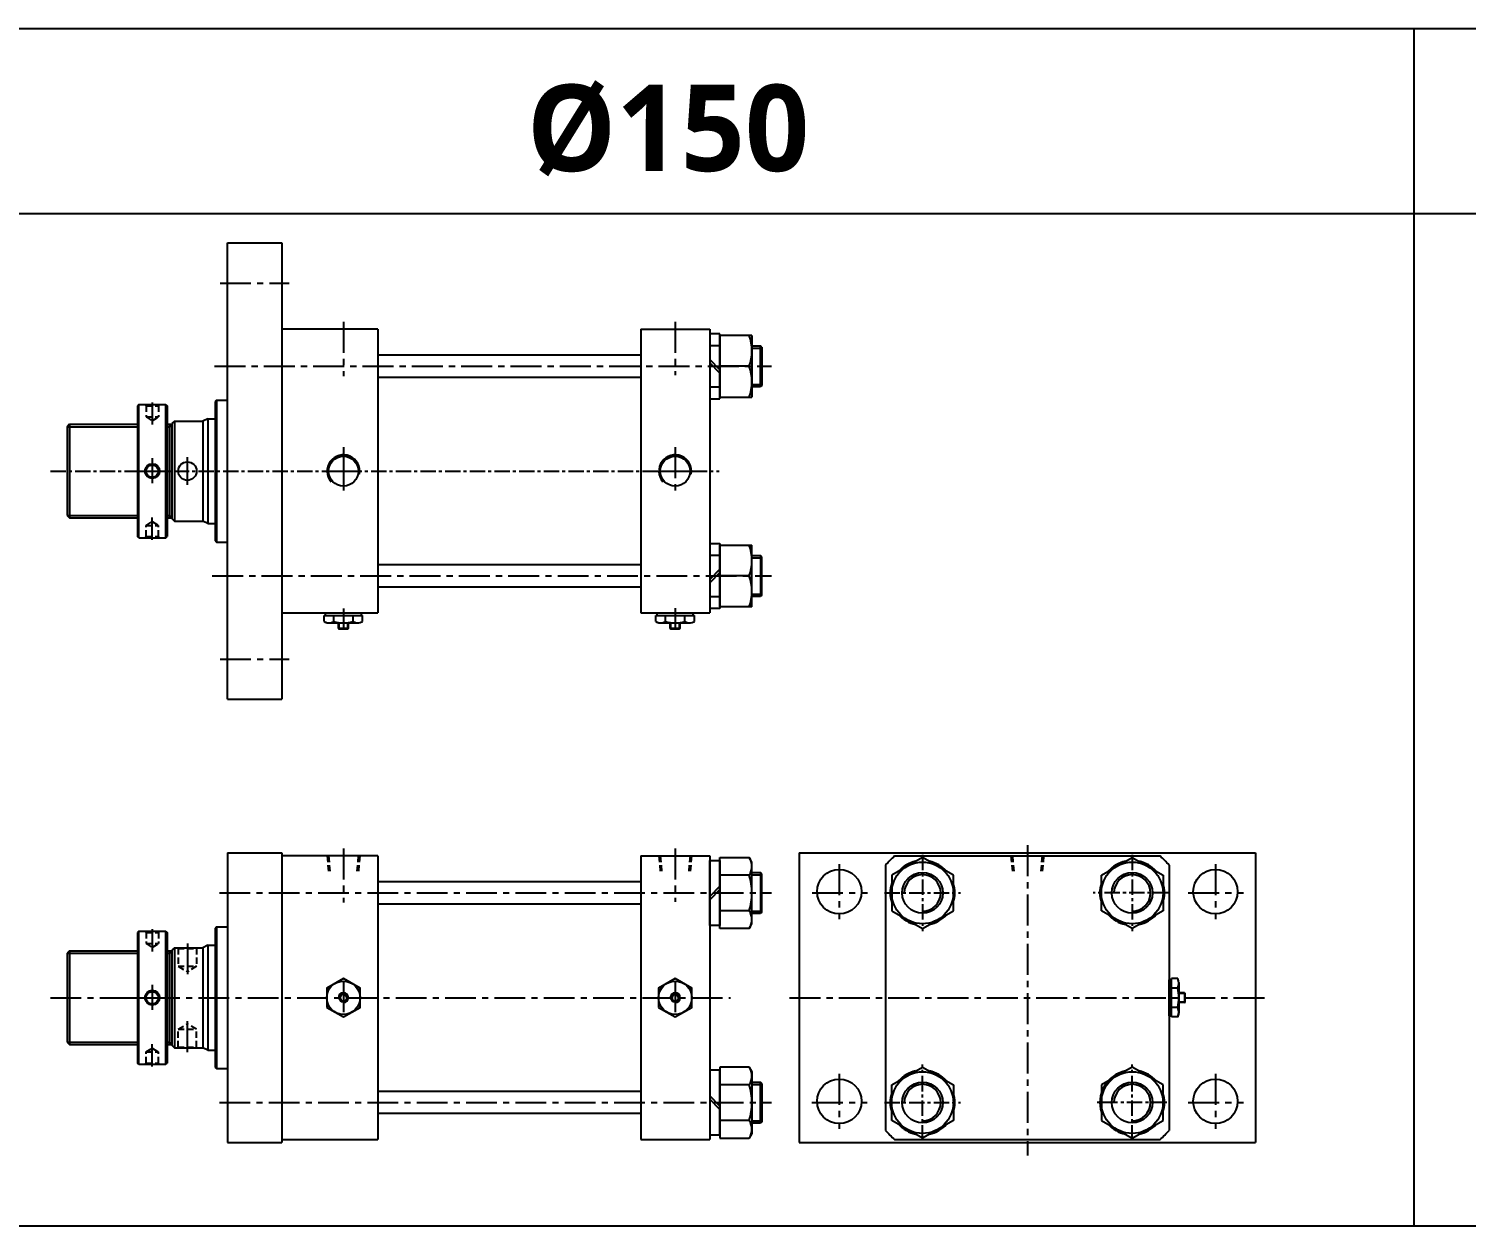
# Model space of a CAD drawing. Extents: x -819 to 4679, y 0 to 1986.
# Drawn here: x 1215 to 2380, y 0 to 971 of the extents above; entities that cross this region are included whole.
import ezdxf

# ---------------------------------------------------------------- set-up
doc = ezdxf.new("R2010")
doc.units = 0
doc.header["$LTSCALE"] = 10
doc.header["$MEASUREMENT"] = 0
for name, pattern in [('CENTER', [2, 1.25, -0.25, 0.25, -0.25]), ('CENTERX2', [4, 2.5, -0.5, 0.5, -0.5]), ('HIDDENX2', [0.75, 0.5, -0.25])]:
    doc.linetypes.add(name, pattern=pattern)
doc.layers.get('0').update_dxf_attribs({"linetype": 'CONTINUOUS'})
for name, color, linetype in [('CEN', 1, 'CENTERX2'), ('CENTER', 1, 'CENTER'), ('CL', 1, 'CENTER'), ('DIM', 2, 'CONTINUOUS'), ('HID', 2, 'HIDDENX2'), ('ML', 7, 'CONTINUOUS')]:
    doc.layers.add(name, color=color, linetype=linetype)
doc.styles.add('문자', font='romans.shx')

msp = doc.modelspace()

# ---------------------------------------------------------------- linework, layer by layer
for p, q in [((3507, 971), (0, 971)), ((2338, 0), (2338, 971)), ((3507, 821), (0, 821)), ((3507, 0), (0, 0)), ((3507, 0), (0, 0))]:
    msp.add_line(p, q)
at = {"color": 7, "linetype": 'Continuous'}
for p, q in [((1454.4, 490.3), (1454.4, 495.3)), ((1454.4, 495.3), (1460.7, 495.3)), ((1455.4, 495.3), (1455.4, 497.3)), ((1455.4, 497.3), (1484.6, 497.3)), ((1460.7, 495.3), (1485.6, 495.3)), ((1462.2, 490.3), (1462.2, 495.3)), ((1466, 489.5), (1466, 489.5)), ((1477.8, 490.3), (1477.8, 495.3)), ((1484.6, 495.3), (1484.6, 497.3)), ((1485.6, 490.3), (1485.6, 495.3)), ((1723.4, 490.3), (1723.4, 495.3)), ((1723.4, 495.3), (1729.7, 495.3)), ((1724.4, 495.3), (1724.4, 497.3)), ((1724.4, 497.3), (1753.6, 497.3)), ((1729.7, 495.3), (1754.6, 495.3)), ((1731.2, 490.3), (1731.2, 495.3)), ((1735, 489.5), (1735, 489.5)), ((1746.8, 490.3), (1746.8, 495.3)), ((1753.6, 495.3), (1753.6, 497.3)), ((1754.6, 490.3), (1754.6, 495.3)), ((1457.6, 489.3), (1482.4, 489.3)), ((1466, 484.8), (1466, 489.3)), ((1466, 484.8), (1466.5, 484.3)), ((1474, 484.8), (1466, 484.8)), ((1466.5, 484.3), (1473.5, 484.3)), ((1474, 484.8), (1473.5, 484.3)), ((1474, 484.8), (1474, 489.3)), ((1726.6, 489.3), (1751.4, 489.3)), ((1735, 484.8), (1735, 489.3)), ((1735, 484.8), (1735.5, 484.3)), ((1743, 484.8), (1735, 484.8)), ((1735.5, 484.3), (1742.5, 484.3)), ((1743, 484.8), (1742.5, 484.3)), ((1743, 484.8), (1743, 489.3)), ((2139.5, 170.7), (2139.5, 199.8)), ((2141.5, 199.8), (2139.5, 199.8)), ((2146.5, 200.8), (2141.5, 200.8)), ((2141.5, 176), (2141.5, 200.8)), ((2146.5, 193.1), (2141.5, 193.1)), ((2147.5, 172.8), (2147.5, 197.7)), ((2152, 189.3), (2147.5, 189.3)), ((2152, 189.3), (2152.5, 188.8)), ((2152, 189.3), (2152, 181.3)), ((2152.5, 181.8), (2152.5, 188.8)), ((2146.5, 177.5), (2141.5, 177.5)), ((2141.5, 169.7), (2141.5, 176)), ((2147.2, 181.3), (2147.2, 181.3)), ((2152, 181.3), (2147.5, 181.3)), ((2152, 181.3), (2152.5, 181.8)), ((2141.5, 170.7), (2139.5, 170.7)), ((2146.5, 169.7), (2141.5, 169.7))]:
    msp.add_line(p, q, dxfattribs=at)
for points in [[(1456.5, 177.5), (1470, 169.7), (1483.5, 177.5), (1483.5, 193.1), (1470, 200.8), (1456.5, 193.1)], [(1725.5, 177.5), (1739, 169.7), (1752.5, 177.5), (1752.5, 193.1), (1739, 200.8), (1725.5, 193.1)], [(1468.5, 187.8), (1467.1, 185.3), (1468.5, 182.8), (1471.4, 182.8), (1472.9, 185.3), (1471.4, 187.8)], [(1737.5, 187.8), (1736.1, 185.3), (1737.5, 182.8), (1740.4, 182.8), (1741.9, 185.3), (1740.4, 187.8)]]:
    msp.add_lwpolyline(points, close=True, dxfattribs=at)
for centre, radius in [((1470, 185.3), 13.5), ((1739, 185.3), 13.5), ((1470, 185.3), 3.5), ((1739, 185.3), 3.5)]:
    msp.add_circle(centre, radius, dxfattribs=at)
for centre, radius, start, end in [((1457.6, 494.9), 5.62, 235.6158, 270), ((1458.3, 497.5), 8.22, 241.7006, 298.2994), ((1470, 520.6), 31.3, 255.6172, 270.0141), ((1470, 520.6), 31.3, 269.9859, 284.3828), ((1481.7, 497.5), 8.22, 241.7006, 298.2994), ((1726.6, 494.9), 5.62, 235.6158, 270), ((1727.3, 497.5), 8.22, 241.7006, 298.2994), ((1739, 520.6), 31.3, 255.6172, 270.0141), ((1739, 520.6), 31.3, 269.9859, 284.3828), ((1750.7, 497.5), 8.22, 241.7006, 298.2994), ((2139.2, 197), 8.22, 331.7006, 28.2994), ((2116.1, 185.3), 31.3, 359.9859, 14.3828), ((2116.1, 185.3), 31.3, 345.6172, 0.0141), ((2139.2, 173.6), 8.22, 331.7006, 28.2994), ((2141.8, 172.8), 5.62, 325.6158, 0)]:
    msp.add_arc(centre, radius, start, end, dxfattribs=at)
at = {"layer": 'CEN'}
for p, q in [((1370, 764.8), (1426, 764.8)), ((1470, 733.3), (1470, 689.4)), ((1739, 733.3), (1739, 690.1)), ((1365.5, 697.3), (1817.2, 697.3)), ((1315, 668), (1315, 650)), ((1470, 631.6), (1470, 595.8)), ((1739, 631.6), (1739, 595.2)), ((1315, 622.8), (1315, 602.5)), ((1343.5, 601.3), (1343.5, 623.6)), ((1470, 625.6), (1470, 598.8)), ((1296.8, 612.3), (1332.1, 612.3)), ((1456.7, 612.3), (1483.3, 612.3)), ((1725.7, 612.3), (1752.3, 612.3)), ((1315, 556.5), (1315, 574.6)), ((1363.7, 527.3), (1817.2, 527.3)), ((1470, 501), (1470, 485.3)), ((1739, 501.1), (1739, 485.3)), ((1370, 459.8), (1426, 459.8)), ((1470, 306.3), (1470, 262.4)), ((1739, 306.3), (1739, 263.1)), ((2024.5, 308.9), (2024.5, 57.4)), ((1872, 293.5), (1872, 249)), ((2177, 293.5), (2177, 249)), ((1369.4, 270.3), (1817.2, 270.3)), ((1850, 270.3), (1894.8, 270.3)), ((2155, 270.3), (2199.8, 270.3)), ((1315, 241), (1315, 222.9)), ((1343.5, 229.3), (1343.5, 204)), ((1470, 198.5), (1470, 172)), ((1739, 198.5), (1739, 172)), ((1315, 195.8), (1315, 175.5)), ((1232.4, 185.3), (1783.8, 185.3)), ((1296.8, 185.3), (1332.1, 185.3)), ((1296.8, 185.3), (1332.1, 185.3)), ((1831.7, 185.3), (2219.4, 185.3)), ((1343.5, 141.2), (1343.5, 166.4)), ((1315, 129.5), (1315, 147.6)), ((1872, 123.5), (1872, 79)), ((2177, 123.5), (2177, 79)), ((1369.4, 100.3), (1817.2, 100.3)), ((1849.9, 100.3), (1894.7, 100.3)), ((2155, 100.3), (2199.8, 100.3))]:
    msp.add_line(p, q, dxfattribs=at)
at = {"layer": 'CENTER'}
msp.add_line((1232.4, 612.3), (1774.7, 612.3), dxfattribs=at)
at = {"layer": 'CL'}
for p, q in [((1939.5, 301.1), (1939.5, 239.4)), ((2109.5, 301.1), (2109.5, 239.4)), ((1908.6, 270.3), (1970.3, 270.3)), ((2139.5, 270.3), (2077.8, 270.3)), ((1939.5, 69.4), (1939.5, 131.1)), ((2109.5, 69.4), (2109.5, 131.1)), ((1908.6, 100.3), (1970.3, 100.3)), ((2137.7, 100.3), (2081.2, 100.3))]:
    msp.add_line(p, q, dxfattribs=at)
at = {"layer": 'DIM'}
for p, q in [((1246, 648.3), (1303, 648.3)), ((1327, 648.3), (1329, 648.3)), ((1329, 648.3), (1331, 649.4)), ((1246, 576.3), (1303, 576.3)), ((1327, 576.3), (1329, 576.3)), ((1329, 576.3), (1331, 575.1)), ((1329, 221.3), (1331, 222.4)), ((1246, 221.3), (1303, 221.3)), ((1327, 221.3), (1329, 221.3)), ((1246, 149.3), (1303, 149.3)), ((1327, 149.3), (1329, 149.3)), ((1329, 149.3), (1331, 148.1))]:
    msp.add_line(p, q, dxfattribs=at)
for centre in [(1470, 612.3), (1739, 612.3)]:
    msp.add_arc(centre, 13.2, 349.6369, 221.3938, dxfattribs=at)
at = {"layer": 'HID'}
for p, q in [((1310, 665.3), (1309, 666.3)), ((1310, 665.3), (1310, 656.3)), ((1310, 665.3), (1320, 665.3)), ((1320, 665.3), (1321, 666.3)), ((1320, 665.3), (1320, 656.3)), ((1310, 656.3), (1315, 653.1)), ((1310, 656.3), (1320, 656.3)), ((1315, 653.1), (1320, 656.3)), ((1310, 568.3), (1315, 571.4)), ((1315, 571.4), (1320, 568.3)), ((1310, 559.3), (1310, 568.3)), ((1310, 568.3), (1320, 568.3)), ((1320, 559.3), (1320, 568.3)), ((1310, 559.3), (1309, 558.3)), ((1310, 559.3), (1320, 559.3)), ((1320, 559.3), (1321, 558.3)), ((1456.8, 300.3), (1458, 286.3)), ((1457.9, 300.3), (1459.1, 286.3)), ((1482, 300.3), (1480.8, 286.3)), ((1483.2, 300.3), (1482, 286.3)), ((1725.8, 300.3), (1727, 286.3)), ((1726.9, 300.3), (1728.1, 286.3)), ((1751, 300.3), (1749.8, 286.3)), ((1752.2, 300.3), (1751, 286.3)), ((2011.2, 300.3), (2012.5, 286.3)), ((2012.4, 300.3), (2013.6, 286.3)), ((2036.5, 300.3), (2035.3, 286.3)), ((2037.7, 300.3), (2036.5, 286.3)), ((1310, 238.3), (1309, 239.3)), ((1310, 238.3), (1310, 229.3)), ((1310, 238.3), (1320, 238.3)), ((1320, 238.3), (1321, 239.3)), ((1320, 238.3), (1320, 229.3)), ((1310, 229.3), (1315, 226.1)), ((1310, 229.3), (1320, 229.3)), ((1315, 226.1), (1320, 229.3)), ((1335.5, 225.8), (1336, 225.3)), ((1336, 225.3), (1336, 210.8)), ((1336, 225.3), (1351, 225.3)), ((1351.5, 225.8), (1351, 225.3)), ((1351, 225.3), (1351, 210.8)), ((1336, 210.8), (1351, 210.8)), ((1336, 210.8), (1343.5, 206.4)), ((1351, 210.8), (1343.5, 206.4)), ((1336, 159.8), (1343.5, 164.1)), ((1351, 159.8), (1343.5, 164.1)), ((1336, 159.8), (1351, 159.8)), ((1336, 145.3), (1336, 159.8)), ((1351, 145.3), (1351, 159.8)), ((1310, 141.3), (1315, 144.4)), ((1310, 132.3), (1310, 141.3)), ((1310, 141.3), (1320, 141.3)), ((1315, 144.4), (1320, 141.3)), ((1320, 132.3), (1320, 141.3)), ((1335.5, 144.8), (1336, 145.3)), ((1336, 145.3), (1351, 145.3)), ((1351.5, 144.8), (1351, 145.3)), ((1310, 132.3), (1309, 131.3)), ((1310, 132.3), (1320, 132.3)), ((1320, 132.3), (1321, 131.3))]:
    msp.add_line(p, q, dxfattribs=at)
at = {"layer": 'ML', "color": 0}
for p, q in [((1376, 797.3), (1420, 797.3)), ((1376, 427.3), (1376, 797.3)), ((1420, 797.3), (1420, 427.3)), ((1498, 727.3), (1420, 727.3)), ((1498, 727.3), (1498, 497.3)), ((1711, 727.3), (1767, 727.3)), ((1711, 727.3), (1711, 497.3)), ((1767, 727.3), (1767, 497.3)), ((1775.2, 723.5), (1767, 723.5)), ((1775.2, 671), (1775.2, 723.5)), ((1775.2, 714), (1767, 714)), ((1801.2, 722.3), (1775.2, 722.3)), ((1775.2, 722.3), (1775.2, 672.3)), ((1801.2, 722.3), (1801.2, 672.3)), ((1801.2, 713.8), (1808.2, 713.8)), ((1801.2, 712), (1809.2, 712)), ((1809.2, 712.8), (1808.2, 713.8)), ((1808.2, 680.8), (1808.2, 713.8)), ((1809.2, 712.8), (1809.2, 681.8)), ((1711, 706.2), (1498, 706.2)), ((1775.2, 694.5), (1767, 702.7)), ((1775.2, 691.8), (1767, 700)), ((1711, 688.2), (1498, 688.2)), ((1798.9, 697.3), (1775.2, 697.3)), ((1775.2, 680.5), (1767, 680.5)), ((1801.2, 682.5), (1809.2, 682.5)), ((1801.2, 680.8), (1808.2, 680.8)), ((1809.2, 681.8), (1808.2, 680.8)), ((1304, 666.3), (1303, 665.3)), ((1303, 665.3), (1303, 559.3)), ((1304, 558.3), (1304, 666.3)), ((1304, 666.3), (1326, 666.3)), ((1326, 558.3), (1326, 666.3)), ((1326, 666.3), (1327, 665.3)), ((1327, 665.3), (1327, 559.3)), ((1367.1, 669.8), (1366.1, 668.8)), ((1366.1, 668.8), (1366.1, 555.8)), ((1367.1, 669.8), (1376.1, 669.8)), ((1367.1, 669.8), (1367.1, 554.8)), ((1767, 671), (1775.2, 671)), ((1775.2, 672.3), (1801.2, 672.3)), ((1333, 652.8), (1331, 650.8)), ((1333, 652.8), (1356, 652.8)), ((1333, 652.8), (1333, 571.8)), ((1360, 654.8), (1356, 652.8)), ((1356, 652.8), (1356, 571.8)), ((1360, 654.8), (1366.1, 654.8)), ((1360, 654.8), (1360, 569.8)), ((1248, 650.3), (1246, 648.3)), ((1246, 648.3), (1246, 576.3)), ((1248, 650.3), (1303, 650.3)), ((1248, 650.3), (1248, 574.3)), ((1327, 650.3), (1331, 650.3)), ((1329, 650.3), (1329, 574.3)), ((1331, 650.8), (1331, 573.8)), ((1246, 576.3), (1248, 574.3)), ((1248, 574.3), (1303, 574.3)), ((1327, 574.3), (1331, 574.3)), ((1331, 573.8), (1333, 571.8)), ((1333, 571.8), (1331, 573.8)), ((1333, 571.8), (1356, 571.8)), ((1360, 569.8), (1356, 571.8)), ((1360, 569.8), (1366.1, 569.8)), ((1304, 558.3), (1303, 559.3)), ((1304, 558.3), (1326, 558.3)), ((1326, 558.3), (1327, 559.3)), ((1366.1, 555.8), (1367.1, 554.8)), ((1367.1, 554.8), (1376.1, 554.8)), ((1767, 553.5), (1775.2, 553.5)), ((1775.2, 553.5), (1775.2, 501)), ((1775.2, 502.3), (1775.2, 552.3)), ((1775.2, 552.3), (1801.2, 552.3)), ((1801.2, 502.3), (1801.2, 552.3)), ((1711, 536.3), (1498, 536.3)), ((1775.2, 544), (1767, 544)), ((1801.2, 543.8), (1808.2, 543.8)), ((1801.2, 542), (1809.2, 542)), ((1809.2, 542.8), (1808.2, 543.8)), ((1808.2, 543.8), (1808.2, 510.8)), ((1809.2, 511.8), (1809.2, 542.8)), ((1775.2, 532.7), (1767, 524.5)), ((1775.2, 530), (1767, 521.8)), ((1798.9, 527.3), (1775.2, 527.3)), ((1711, 518.3), (1498, 518.3)), ((1775.2, 510.5), (1767, 510.5)), ((1801.2, 502.3), (1775.2, 502.3)), ((1801.2, 512.5), (1809.2, 512.5)), ((1801.2, 510.8), (1808.2, 510.8)), ((1809.2, 511.8), (1808.2, 510.8)), ((1420, 497.3), (1498, 497.3)), ((1711, 497.3), (1767, 497.3)), ((1775.2, 501), (1767, 501)), ((1376, 427.3), (1420, 427.3)), ((1376, 302.8), (1420, 302.8)), ((1376, 302.8), (1376, 67.8)), ((1420, 302.8), (1420, 67.8)), ((1498, 300.3), (1420, 300.3)), ((1498, 300.3), (1498, 70.3)), ((1711, 300.3), (1767, 300.3)), ((1711, 300.3), (1711, 70.3)), ((1767, 300.3), (1767, 70.3)), ((1767, 244), (1767, 296.5)), ((1767, 296.5), (1775.2, 296.5)), ((1775.2, 241.4), (1775.2, 299.1)), ((1775.2, 299.1), (1798.9, 299.1)), ((1775.2, 296.5), (1775.2, 244)), ((1801.2, 295.3), (1798.9, 299.1)), ((1801.2, 245.3), (1801.2, 295.3)), ((1839.5, 302.8), (2209.5, 302.8)), ((1839.5, 302.8), (1839.5, 67.8)), ((1909.5, 292.9), (1909.5, 77.6)), ((1939.5, 299.1), (1914.5, 284.7)), ((1916.8, 300.3), (2132.1, 300.3)), ((1964.5, 284.7), (1939.5, 299.1)), ((2084.5, 284.7), (2109.5, 299.1)), ((2109.5, 299.1), (2134.5, 284.7)), ((2139.5, 292.9), (2139.5, 77.6)), ((2209.5, 302.8), (2209.5, 67.8)), ((1798.9, 284.7), (1775.2, 284.7)), ((1801.2, 286.8), (1808.2, 286.8)), ((1801.2, 285), (1809.2, 285)), ((1809.2, 285.8), (1808.2, 286.8)), ((1808.2, 286.8), (1808.2, 253.8)), ((1809.2, 254.8), (1809.2, 285.8)), ((1914.5, 284.7), (1914.5, 255.8)), ((1964.5, 255.8), (1964.5, 284.7)), ((2084.5, 255.8), (2084.5, 284.7)), ((2134.5, 284.7), (2134.5, 255.8)), ((1711, 279.2), (1498, 279.2)), ((1775.2, 275.7), (1767, 267.5)), ((1775.2, 273), (1767, 264.8)), ((1711, 261.2), (1498, 261.2)), ((1798.9, 255.8), (1775.2, 255.8)), ((1798.9, 241.4), (1801.2, 245.3)), ((1801.2, 255.5), (1809.2, 255.5)), ((1801.2, 253.8), (1808.2, 253.8)), ((1809.2, 254.8), (1808.2, 253.8)), ((1914.5, 255.8), (1939.5, 241.4)), ((1939.5, 241.4), (1964.5, 255.8)), ((2109.5, 241.4), (2084.5, 255.8)), ((2134.5, 255.8), (2109.5, 241.4)), ((1304, 239.3), (1303, 238.3)), ((1303, 238.3), (1303, 132.3)), ((1304, 131.3), (1304, 239.3)), ((1304, 239.3), (1326, 239.3)), ((1326, 131.3), (1326, 239.3)), ((1326, 239.3), (1327, 238.3)), ((1327, 238.3), (1327, 132.3)), ((1367, 242.8), (1366, 241.8)), ((1366, 241.8), (1366, 128.8)), ((1367, 242.8), (1376, 242.8)), ((1367, 242.8), (1367, 127.8)), ((1775.2, 244), (1767, 244)), ((1798.9, 241.4), (1775.2, 241.4)), ((1248, 223.3), (1246, 221.3)), ((1248, 223.3), (1303, 223.3)), ((1248, 223.3), (1248, 147.3)), ((1327, 223.3), (1331, 223.3)), ((1329, 223.3), (1329, 147.3)), ((1333, 225.8), (1331, 223.8)), ((1331, 223.8), (1331, 146.8)), ((1333, 225.8), (1356, 225.8)), ((1333, 225.8), (1333, 144.8)), ((1360, 227.8), (1356, 225.8)), ((1356, 225.8), (1356, 144.8)), ((1360, 227.8), (1366, 227.8)), ((1360, 227.8), (1360, 142.8)), ((1246, 221.3), (1246, 149.3)), ((1246, 149.3), (1248, 147.3)), ((1248, 147.3), (1303, 147.3)), ((1327, 147.3), (1331, 147.3)), ((1331, 146.8), (1333, 144.8)), ((1333, 144.8), (1331, 146.8)), ((1333, 144.8), (1356, 144.8)), ((1360, 142.8), (1356, 144.8)), ((1360, 142.8), (1366, 142.8)), ((1304, 131.3), (1303, 132.3)), ((1304, 131.3), (1326, 131.3)), ((1326, 131.3), (1327, 132.3)), ((1366, 128.8), (1367, 127.8)), ((1798.9, 129.1), (1775.2, 129.1)), ((1775.2, 129.1), (1775.2, 71.4)), ((1798.9, 129.1), (1801.2, 125.3)), ((1914.5, 114.7), (1939.5, 129.1)), ((1939.5, 129.1), (1964.5, 114.7)), ((2109.5, 129.1), (2084.5, 114.7)), ((2134.5, 114.7), (2109.5, 129.1)), ((1367, 127.8), (1376, 127.8)), ((1775.2, 126.5), (1767, 126.5)), ((1767, 126.5), (1767, 74)), ((1775.2, 74), (1775.2, 126.5)), ((1801.2, 125.3), (1801.2, 75.3)), ((1801.2, 116.8), (1808.2, 116.8)), ((1809.2, 115.8), (1808.2, 116.8)), ((1808.2, 83.8), (1808.2, 116.8)), ((1711, 109.3), (1498, 109.3)), ((1775.2, 97.5), (1767, 105.7)), ((1798.9, 114.7), (1775.2, 114.7)), ((1801.2, 115), (1809.2, 115)), ((1809.2, 115.8), (1809.2, 84.8)), ((1914.5, 85.8), (1914.5, 114.7)), ((1964.5, 114.7), (1964.5, 85.8)), ((2084.5, 114.7), (2084.5, 85.8)), ((2134.5, 85.8), (2134.5, 114.7)), ((1775.2, 94.8), (1767, 103)), ((1711, 91.3), (1498, 91.3)), ((1798.9, 85.8), (1775.2, 85.8)), ((1801.2, 85.5), (1809.2, 85.5)), ((1801.2, 83.8), (1808.2, 83.8)), ((1809.2, 84.8), (1808.2, 83.8)), ((1939.5, 71.4), (1914.5, 85.8)), ((1964.5, 85.8), (1939.5, 71.4)), ((2084.5, 85.8), (2109.5, 71.4)), ((2109.5, 71.4), (2134.5, 85.8)), ((1420, 70.3), (1498, 70.3)), ((1711, 70.3), (1767, 70.3)), ((1767, 74), (1775.2, 74)), ((1775.2, 71.4), (1798.9, 71.4)), ((1801.2, 75.3), (1798.9, 71.4)), ((1916.8, 70.3), (2132.1, 70.3)), ((1376, 67.8), (1420, 67.8)), ((1839.5, 67.8), (2209.5, 67.8))]:
    msp.add_line(p, q, dxfattribs=at)
at = {"layer": 'ML', "color": 2}
for p, q in [((1466.5, 489.5), (1466.5, 489.5)), ((1466.5, 484.3), (1466.5, 489.3)), ((1473.5, 484.3), (1473.5, 489.3)), ((1735.5, 489.5), (1735.5, 489.5)), ((1735.5, 484.3), (1735.5, 489.3)), ((1742.5, 484.3), (1742.5, 489.3)), ((2152.5, 188.8), (2147.5, 188.8)), ((2147.3, 181.8), (2147.3, 181.8)), ((2152.5, 181.8), (2147.5, 181.8))]:
    msp.add_line(p, q, dxfattribs=at)
at = {"layer": 'ML'}
for centre, radius in [((1315, 612.3), 6), ((1343.5, 612.3), 7.5), ((1470, 612.3), 12.1), ((1739, 612.3), 12.1), ((1315, 612.3), 5), ((1315, 612.3), 5), ((1939.5, 270.3), 25), ((2109.5, 270.3), 25), ((1872, 271.3), 18), ((1939.5, 270.3), 16.5), ((2109.5, 270.3), 16.5), ((2177, 271.3), 18), ((1315, 185.3), 6), ((1315, 185.3), 5), ((1315, 185.3), 5), ((1872, 101.3), 18), ((1939.5, 100.3), 25), ((1939.5, 100.3), 16.5), ((2109.5, 100.3), 25), ((2109.5, 100.3), 16.5), ((2177, 101.3), 18)]:
    msp.add_circle(centre, radius, dxfattribs=at)
for centre, radius, start, end in [((1765.1, 709.8), 36.1, 339.7297, 20.2703), ((1765.1, 684.8), 36.1, 339.7297, 20.2703), ((1765.1, 539.8), 36.1, 339.7297, 20.2703), ((1765.1, 514.8), 36.1, 339.7297, 20.2703), ((1788.4, 291.9), 12.8, 325.591, 34.409), ((2024.5, 185.3), 157.5, 133.1003, 136.8997), ((1939.5, 270.3), 26.2, 102.2513, 137.7461), ((1939.5, 270.3), 26.2, 42.2539, 77.7487), ((2109.5, 270.3), 26.2, 102.2513, 137.7461), ((2109.5, 270.3), 26.2, 42.2539, 77.7487), ((2024.5, 185.3), 157.5, 43.1003, 46.8997), ((1751.2, 269.9), 50, 0.4002, 17.1986), ((1751.2, 270.6), 50, 342.8014, 359.5998), ((1939.5, 270.3), 26.2, 162.2472, 197.7528), ((1939.5, 270.3), 26.2, 342.2472, 17.7528), ((2109.5, 270.3), 26.2, 162.2472, 197.7528), ((2109.5, 270.3), 26.2, 342.2472, 17.7528), ((1788.4, 248.6), 12.8, 325.591, 34.409), ((1939.5, 270.3), 26.2, 222.2539, 257.7487), ((1939.5, 270.3), 26.2, 282.2513, 317.7461), ((2109.5, 270.3), 26.2, 222.2539, 257.7487), ((2109.5, 270.3), 26.2, 282.2513, 317.7461), ((1788.4, 121.9), 12.8, 325.591, 34.409), ((1939.5, 100.3), 26.2, 102.2513, 137.7461), ((1939.5, 100.3), 26.2, 42.2539, 77.7487), ((2109.5, 100.3), 26.2, 102.2513, 197.7528), ((2109.5, 100.3), 26.2, 42.2539, 77.7487), ((1751.2, 99.9), 50, 0.4002, 17.1986), ((1939.5, 100.3), 26.2, 162.2472, 197.7528), ((1939.5, 100.3), 26.2, 342.2472, 17.7528), ((2109.5, 100.3), 26.2, 342.2472, 17.7528), ((1751.2, 100.6), 50, 342.8014, 359.5998), ((1788.4, 78.6), 12.8, 325.591, 34.409), ((1939.5, 100.3), 26.2, 222.2539, 257.7487), ((1939.5, 100.3), 26.2, 282.2513, 317.7461), ((2109.5, 100.3), 26.2, 222.2539, 257.7487), ((2109.5, 100.3), 26.2, 282.2513, 317.7461), ((2024.5, 185.3), 157.5, 223.1003, 226.8997), ((2024.5, 185.3), 157.5, 313.1003, 316.8997)]:
    msp.add_arc(centre, radius, start, end, dxfattribs=at)
at = {"layer": 'ML', "color": 2}
for centre, radius in [((1939.5, 270.3), 14.8), ((2109.5, 270.3), 14.8), ((1470, 185.3), 4), ((1739, 185.3), 4), ((1939.5, 100.3), 14.8), ((2109.5, 100.3), 14.8)]:
    msp.add_arc(centre, radius, 270, 180, dxfattribs=at)

# ---------------------------------------------------------------- texts
at = {"insert": (1618.7, 925.6), "char_height": 70, "attachment_point": 1, "style": '문자'}
msp.add_mtext_dynamic_manual_height_columns('{\\fMalgun Gothic|b1|i0|c129|p50;%%C150}', width=124.533, gutter_width=16, heights=[-75.6], dxfattribs=at)

doc.saveas('drawing.dxf')
